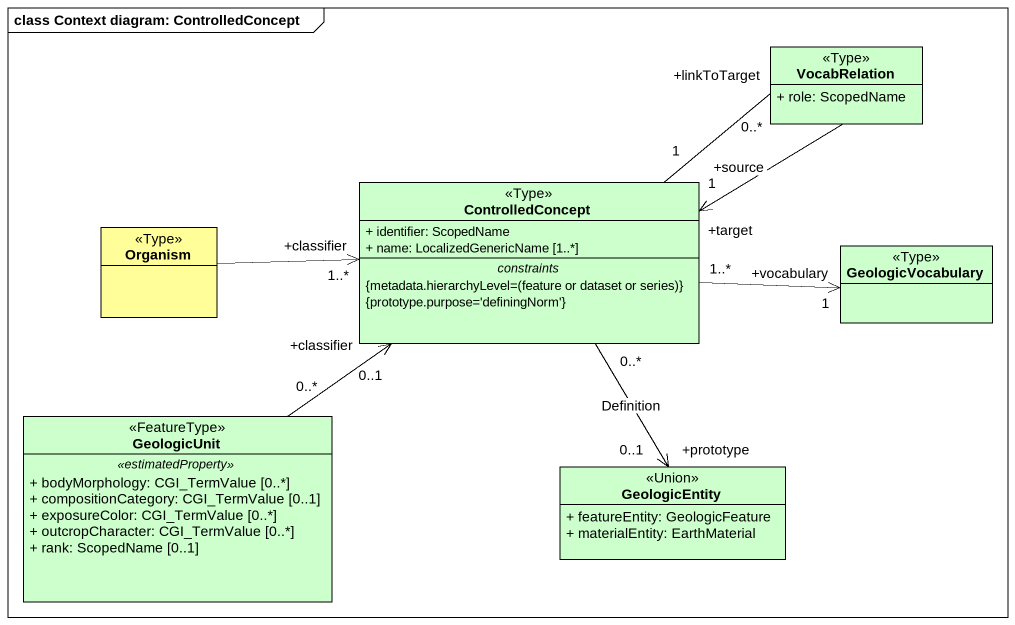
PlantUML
@startuml
mainframe class Context diagram: ControlledConcept
hide circle
hide empty members
skinparam classAttributeIconSize 0
class VocabRelation <<Type>> #CCFFCC {
  + role: ScopedName
}
class ControlledConcept <<Type>> #CCFFCC {
  + identifier: ScopedName
  + name: LocalizedGenericName [1..*]
  -- constraints --
  {field} {metadata.hierarchyLevel=(feature or dataset or series)}
  {prototype.purpose='definingNorm'}
}
class Organism <<Type>> #FFFE99
class GeologicVocabulary <<Type>> #CCFFCC
class GeologicUnit <<FeatureType>> #CCFFCC {
  .. <<estimatedProperty>> ..
  + bodyMorphology: CGI_TermValue [0..*]
  + compositionCategory: CGI_TermValue [0..1]
  + exposureColor: CGI_TermValue [0..*]
  + outcropCharacter: CGI_TermValue [0..*]
  + rank: ScopedName [0..1]
}
class GeologicEntity <<Union>> #CCFFCC {
  + featureEntity: GeologicFeature
  + materialEntity: EarthMaterial
}
VocabRelation "+linkToTarget\n0..*" -left- "+source\n1" ControlledConcept
VocabRelation -left-> "+target\n1" ControlledConcept
ControlledConcept "1..*" -right-> "+vocabulary\n1" GeologicVocabulary
ControlledConcept "0..*" --> "+prototype\n0..1" GeologicEntity : Definition
Organism -right-> "+classifier\n1..*" ControlledConcept
GeologicUnit "0..*" -up-> "+classifier\n0..1" ControlledConcept
@enduml
